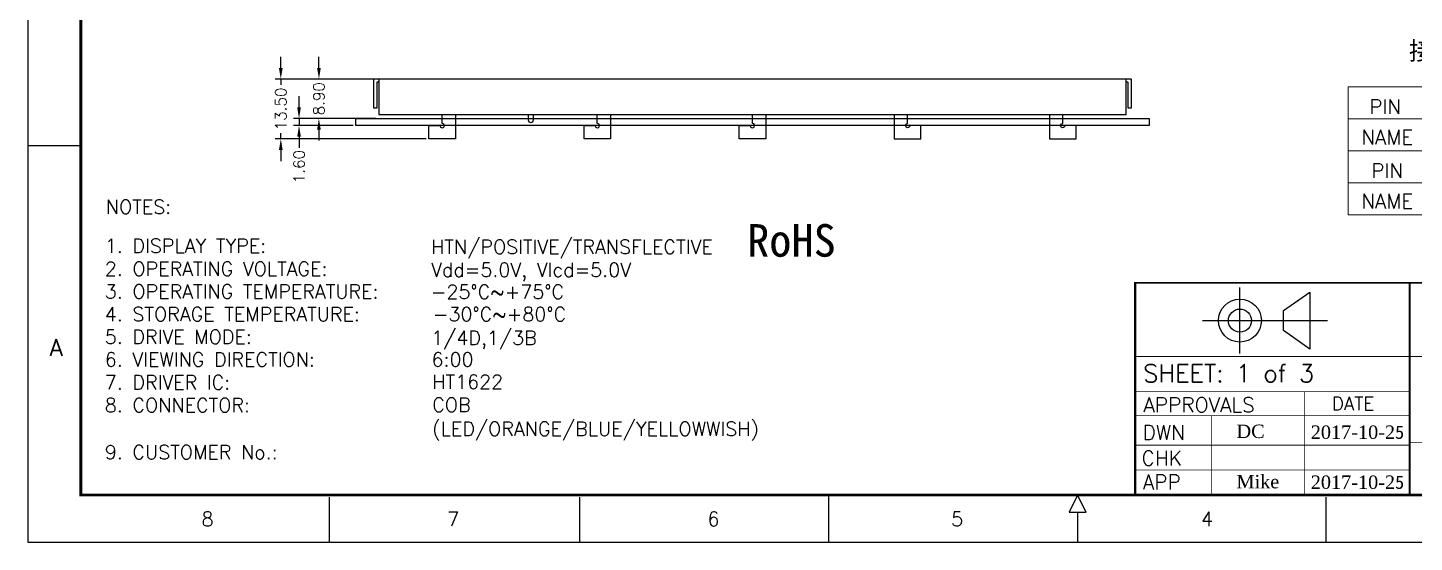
# Model space of a CAD drawing. Header units: millimetres. Extents: x 58 to 1456, y 954 to 1341.
# Drawn here: x 57.7 to 370.6, y 978.7 to 1094.8 of the extents above; entities that cross this region are included whole.
import ezdxf
from ezdxf.enums import TextEntityAlignment as Align

# ---------------------------------------------------------------- set-up
doc = ezdxf.new("R2010")
doc.units = ezdxf.units.MM
for name, color, linetype in [('BL', 2, 'Continuous'), ('BZ', 67, 'Continuous'), ('D', 4, 'Continuous'), ('PCB', 7, 'Continuous'), ('SPEC', 2, 'Continuous')]:
    doc.layers.add(name, color=color, linetype=linetype)
doc.layers.add('DIM', color=3, linetype='Continuous', lineweight=9)
doc.styles.add('AS', font='')
doc.styles.add('ROMANS', font='romans.shx', dxfattribs={"width": 0.8, "height": 1.388462})
doc.styles.get("Standard").update_dxf_attribs({"font": 'romans.shx'})
doc.styles.add('样式 1', font='swissb.ttf')
doc.styles.add('样式 3', font='swissek.ttf')
doc.styles.get('AS').set_extended_font_data('NSimSun')
doc.dimstyles.new('ISO-25', dxfattribs={"dimtxt": 2.5, "dimasz": 2.5, "dimexe": 1.25, "dimexo": 0.625, "dimtad": 0, "dimzin": 1, "dimdsep": 46, "dimtxsty": 'Standard', "dimcen": 2.5, "dimadec": 0, "dimazin": 0, "dimtfac": 1, "dimtmove": 0, "dimatfit": 3, "dimfxl": 0, "dimarcsym": 0})

# ---------------------------------------------------------------- blocks, each defined once
blk = doc.blocks.new('*D26')
at = {"layer": 'D', "color": 0, "lineweight": -2}
for p, q in [((114.84, 1085.72), (114.84, 1088.22)), ((135.7, 1083.22), (113.59, 1083.22)), ((114.84, 1083.22), (114.84, 1081.92)), ((114.84, 1069.72), (114.84, 1071.02)), ((147.63, 1069.72), (113.59, 1069.72)), ((114.84, 1067.22), (114.84, 1064.72))]:
    blk.add_line(p, q, dxfattribs=at)
at = {"layer": 'D', "color": 0}
for points in [[(114.42, 1085.72), (115.26, 1085.72), (114.84, 1083.22)], [(114.42, 1067.22), (115.26, 1067.22), (114.84, 1069.72)]]:
    blk.add_solid(points, dxfattribs=at)
at = {"layer": 'Defpoints', "color": 0}
for p in [(136.33, 1083.22), (114.84, 1069.72), (148.25, 1069.72)]:
    blk.add_point(p, dxfattribs=at)
at = {"layer": 'D', "color": 0, "insert": (114.84, 1076.47), "char_height": 2.5, "attachment_point": 5, "rotation": 90}
blk.add_mtext('13.50', dxfattribs=at)
blk = doc.blocks.new('*D27')
at = {"layer": 'D', "color": 0, "lineweight": -2}
for p, q in [((118.95, 1076.82), (118.95, 1079.32)), ((131.13, 1074.32), (117.7, 1074.32)), ((118.95, 1074.32), (118.95, 1072.72)), ((131.13, 1072.72), (117.7, 1072.72)), ((118.95, 1070.22), (118.95, 1067.72))]:
    blk.add_line(p, q, dxfattribs=at)
at = {"layer": 'D', "color": 0}
for points in [[(118.54, 1076.82), (119.37, 1076.82), (118.95, 1074.32)], [(118.54, 1070.22), (119.37, 1070.22), (118.95, 1072.72)]]:
    blk.add_solid(points, dxfattribs=at)
at = {"layer": 'Defpoints', "color": 0}
for p in [(118.95, 1074.32), (131.75, 1074.32), (131.75, 1072.72)]:
    blk.add_point(p, dxfattribs=at)
at = {"layer": 'D', "color": 0, "insert": (118.95, 1063.46), "char_height": 2.5, "attachment_point": 5, "rotation": 90}
blk.add_mtext('1.60', dxfattribs=at)
blk = doc.blocks.new('*D28')
at = {"layer": 'D', "color": 0, "lineweight": -2}
for p, q in [((123.44, 1085.72), (123.44, 1088.22)), ((136.33, 1083.22), (122.19, 1083.22)), ((123.44, 1083.22), (123.44, 1083.2)), ((136.33, 1074.32), (122.19, 1074.32)), ((123.44, 1074.32), (123.44, 1074.34)), ((123.44, 1071.82), (123.44, 1069.32))]:
    blk.add_line(p, q, dxfattribs=at)
at = {"layer": 'D', "color": 0}
for points in [[(123.03, 1085.72), (123.86, 1085.72), (123.44, 1083.22)], [(123.03, 1071.82), (123.86, 1071.82), (123.44, 1074.32)]]:
    blk.add_solid(points, dxfattribs=at)
at = {"layer": 'Defpoints', "color": 0}
for p in [(123.44, 1083.22), (136.95, 1083.22), (136.95, 1074.32)]:
    blk.add_point(p, dxfattribs=at)
at = {"layer": 'D', "color": 0, "insert": (123.44, 1078.77), "char_height": 2.5, "attachment_point": 5, "rotation": 90}
blk.add_mtext('8.90', dxfattribs=at)

msp = doc.modelspace()

# ---------------------------------------------------------------- linework, layer by layer
at = {"layer": 'BZ'}
for points in [[(305.551, 1082.62), (305.751, 1082.62, -0.4142136), (305.951, 1082.42), (305.951, 1076.72), (306.751, 1076.72), (306.751, 1083.02, 0.4142136), (306.551, 1083.22), (135.951, 1083.22, 0.4142136), (135.751, 1083.02), (135.751, 1076.72), (136.551, 1076.72), (136.551, 1082.42, -0.4142136), (136.751, 1082.62), (136.951, 1082.62)], [(154.251, 1075.22), (154.251, 1069.72), (148.251, 1069.72), (148.251, 1072.72), (150.751, 1072.72, 2.4142136), (151.251, 1073.22), (151.251, 1075.22)], [(170.651, 1075.22), (170.651, 1074.02, 1), (171.851, 1074.02), (171.851, 1075.22)], [(189.251, 1075.22), (189.251, 1069.72), (183.251, 1069.72), (183.251, 1072.72), (185.751, 1072.72, 2.4142136), (186.251, 1073.22), (186.251, 1075.22)], [(224.251, 1075.22), (224.251, 1069.72), (218.251, 1069.72), (218.251, 1072.72), (220.751, 1072.72, 2.4142136), (221.251, 1073.22), (221.251, 1075.22)], [(253.251, 1075.22), (253.251, 1069.72), (259.251, 1069.72), (259.251, 1072.72), (256.751, 1072.72, -2.4142136), (256.251, 1073.22), (256.251, 1075.22)], [(288.251, 1075.22), (288.251, 1069.72), (294.251, 1069.72), (294.251, 1072.72), (291.751, 1072.72, -2.4142136), (291.251, 1073.22), (291.251, 1075.22)]]:
    msp.add_lwpolyline(points, format="xyb", dxfattribs=at)
msp.add_lwpolyline([(136.951, 1083.22), (136.951, 1075.22), (305.551, 1075.22), (305.551, 1083.22)], dxfattribs=at)
at = {"layer": 'DIM'}
for p, q in [((355.629, 1081.47), (505.12, 1081.47)), ((355.629, 1052.601), (355.629, 1081.47)), ((355.629, 1074.252), (505.12, 1074.252)), ((355.629, 1067.035), (505.12, 1067.035)), ((355.629, 1059.818), (505.12, 1059.818)), ((505.12, 1052.601), (355.629, 1052.601))]:
    msp.add_line(p, q, dxfattribs=at)
at = {"layer": 'PCB'}
for p, q in [((131.751, 1074.32), (310.751, 1074.32)), ((131.751, 1072.72), (131.751, 1074.32)), ((310.751, 1074.32), (310.751, 1072.72)), ((310.751, 1072.72), (131.751, 1072.72))]:
    msp.add_line(p, q, dxfattribs=at)
at = {"layer": 'SPEC', "color": 0}
for p, q in [((57.747, 1315.298), (57.747, 978.712)), ((57.747, 1068.186), (69.732, 1068.186)), ((331.228, 1021.287), (331.228, 1036.152)), ((341.054, 1030.982), (346.987, 1035.154)), ((346.987, 1035.154), (346.987, 1022.285)), ((341.054, 1026.457), (341.054, 1030.982)), ((322.769, 1028.719), (351.017, 1028.719)), ((346.987, 1022.285), (341.054, 1026.457)), ((125.827, 978.712), (125.827, 988.891)), ((182.33, 978.712), (182.33, 988.891)), ((238.505, 978.712), (238.505, 989.354)), ((294.598, 989.354), (292.69, 985.537)), ((294.598, 989.354), (292.69, 985.537)), ((296.507, 985.537), (294.598, 989.354)), ((296.507, 985.537), (294.598, 989.354)), ((350.697, 978.712), (350.697, 988.891)), ((292.69, 985.537), (296.507, 985.537)), ((292.69, 985.537), (296.507, 985.537)), ((294.598, 985.537), (294.598, 978.712)), ((57.747, 978.712), (533.762, 978.712))]:
    msp.add_line(p, q, dxfattribs=at)
for points, const_width in [([(519.529, 1304.656), (69.732, 1304.656), (69.732, 989.354), (519.529, 989.354), (519.529, 1304.656)], 0.625), ([(307.586, 1037.444), (307.586, 989.354)], 0.501), ([(307.586, 1037.243), (519.529, 1037.243)], 0.401), ([(369.505, 989.354), (369.505, 1037.243)], 0.501), ([(369.505, 1020.638), (307.586, 1020.638)], 0.195), ([(519.529, 1020.638), (307.586, 1020.638)], 0.195), ([(369.505, 1012.687), (307.586, 1012.687)], 0.195), ([(345.742, 1012.687), (345.742, 989.354)], 0.195), ([(369.505, 1007.283), (307.586, 1007.283)], 0.195), ([(324.858, 1007.283), (324.858, 989.354)], 0.195), ([(519.529, 1001.243), (369.505, 1001.243)], 0.195), ([(369.505, 1000.637), (307.586, 1000.637)], 0.195), ([(307.586, 995.009), (369.505, 995.009)], 0.195), ([(307.586, 989.354), (224.514, 989.354)], 0.348)]:
    msp.add_lwpolyline(points, dxfattribs=dict(at, const_width=const_width))
for radius in [4.847, 2.61]:
    msp.add_circle((331.228, 1028.719), radius, dxfattribs=at)

# ---------------------------------------------------------------- texts
at = {"style": 'ROMANS'}
for s, height, p in [('NOTES:', 3.1604, (75.361, 1052.794)), ('  1. DISPLAY TYPE:', 3.16037, (70.793, 1044.016)), ('  2. OPERATING VOLTAGE:', 3.16037, (70.793, 1038.796)), ('  3. OPERATING TEMPERATURE:', 3.16037, (70.793, 1033.679)), ('  4. STORAGE TEMPERATURE:', 3.16037, (70.793, 1028.562)), ('  5. DRIVE MODE:', 3.16037, (70.793, 1023.446)), ('  6. VIEWING DIRECTION:', 3.16037, (70.793, 1018.329)), ('  7. DRIVER IC:', 3.16037, (70.793, 1013.212)), ('  8. CONNECTOR:', 3.16037, (70.793, 1008.095)), ('  9. CUSTOMER No.:', 3.16037, (70.793, 997.43))]:
    msp.add_text(s, height=height, dxfattribs=at).set_placement(p)
at = {"color": 7, "attachment_point": 1, "style": '样式 3'}
for s, insert, char_height, width in [('{\\fTimes New Roman|b0|i0|c0|p18;D\\fTimes New Roman|b0|i0|c186|p18;C}', (330.458, 1005.257), 3.02273, 11.35119), ('{\\fTimes New Roman|b0|i0|c0|p18;201\\fTimes New Roman|b0|i0|c186|p18;7-10-\\fTimes New Roman|b0|i0|c0|p18;2\\fSimSun|b0|i0|c134|p54;5}', (347.204, 1005.058), 3.022731, 24.21946), ('{\\fTimes New Roman|b0|i0|c0|p18;Mike}', (330.458, 993.903), 3.02273, 37.26338), ('{\\fTimes New Roman|b0|i0|c0|p18;201\\fTimes New Roman|b0|i0|c186|p18;7-10-\\fTimes New Roman|b0|i0|c0|p18;2\\fSimSun|b0|i0|c134|p54;5}', (347.204, 993.775), 3.022731, 37.26338)]:
    msp.add_mtext(s, dxfattribs=dict(at, insert=insert, char_height=char_height, width=width))
at = {"style": 'ROMANS'}
for tag, p, s, height in [('HTN/POSITIVE/TRANSFLECTIVE', (148.751, 1043.81), 'TN', 3.1604), ('Vdd=5.0V, Vlcd=5.0V', (148.751, 1038.591), '3.0V', 3.1604), ('-25%%DC~+75%%DC', (148.691, 1033.644), '0%%DC~50%%DC', 3.16037), ('-30%%DC~+80%%DC', (149.15, 1028.593), '-10%%DC~60%%DC', 3.16037), ('1/4D,1/3B', (148.751, 1023.237), '1/2D,1/2B ', 3.1604), ('6:00', (148.856, 1018.339), '6:00', 3.1604), ('HT1622', (149.009, 1013.289), 'REFLECTIVE,POSITIVE', 3.16037), ('COB', (149.009, 1008.172), 'TAB', 3.1604), ('(LED/ORANGE/BLUE/YELLOWWISH)', (149.009, 1002.753), 'TAB', 3.1604)]:
    msp.add_attdef(tag, p, s, height=height, dxfattribs=at)
at = {"layer": 'BL', "color": 0, "style": '样式 1'}
msp.add_text('接口PIN', height=4.1175, dxfattribs=at).set_placement((369.367, 1087.542))
at = {"layer": 'D', "color": 6, "style": 'AS'}
msp.add_text('RoHS', height=7.3483, dxfattribs=at).set_placement((220.046, 1043.136))
at = {"layer": 'DIM'}
for s, p in [('PIN', (364.001, 1075.334)), ('NAME', (364.443, 1068.447)), ('PIN', (364.443, 1060.899)), ('NAME', (364.443, 1054.013))]:
    msp.add_text(s, height=3.2777, dxfattribs=at).set_placement(p, align=Align.CENTER)
at = {"layer": 'SPEC', "color": 0, "style": 'ROMANS'}
for s, height, p in [('A', 3.745, (62.752, 1020.75)), ('SHEET: 1 of 3', 3.9999, (309.413, 1014.825)), ('APPROVALS', 3.3332, (309.437, 1008.029)), ('DATE', 3.0158, (351.957, 1008.484)), ('DWN', 3.3332, (309.248, 1001.832)), ('CHK', 3.3332, (309.026, 996.019)), ('APP', 3.3332, (309.311, 990.634)), ('8', 3.181, (96.956, 982.376)), ('7', 3.181, (152.367, 982.376)), ('6', 3.181, (211.075, 982.376)), ('5', 3.181, (266.082, 982.376)), ('4', 3.181, (322.432, 982.376))]:
    msp.add_text(s, height=height, dxfattribs=at).set_placement(p)

# ---------------------------------------------------------------- dimensions: what is measured, and where the dimension line sits
at = {"layer": 'D'}
for base, p1, p2, picture, middle in [((114.839, 1069.72), (136.326, 1083.22), (148.251, 1069.72), '*D26', (114.839, 1076.47)), ((123.443, 1083.22), (136.951, 1074.32), (136.951, 1083.22), '*D28', (123.443, 1078.77))]:
    dim = msp.add_linear_dim(base=base, p1=p1, p2=p2, angle=90, dimstyle='ISO-25', dxfattribs=at)
    dim.commit()
    dim.dimension.update_dxf_attribs({"geometry": picture, "text_midpoint": middle})
dim = msp.add_linear_dim(base=(118.954, 1074.32), p1=(131.751, 1072.72), p2=(131.751, 1074.32), angle=90, dimstyle='ISO-25', dxfattribs=at)
dim.commit()
dim.dimension.update_dxf_attribs({"geometry": '*D27', "text_midpoint": (118.954, 1063.464), "dimtype": 160})

doc.saveas('drawing.dxf')
